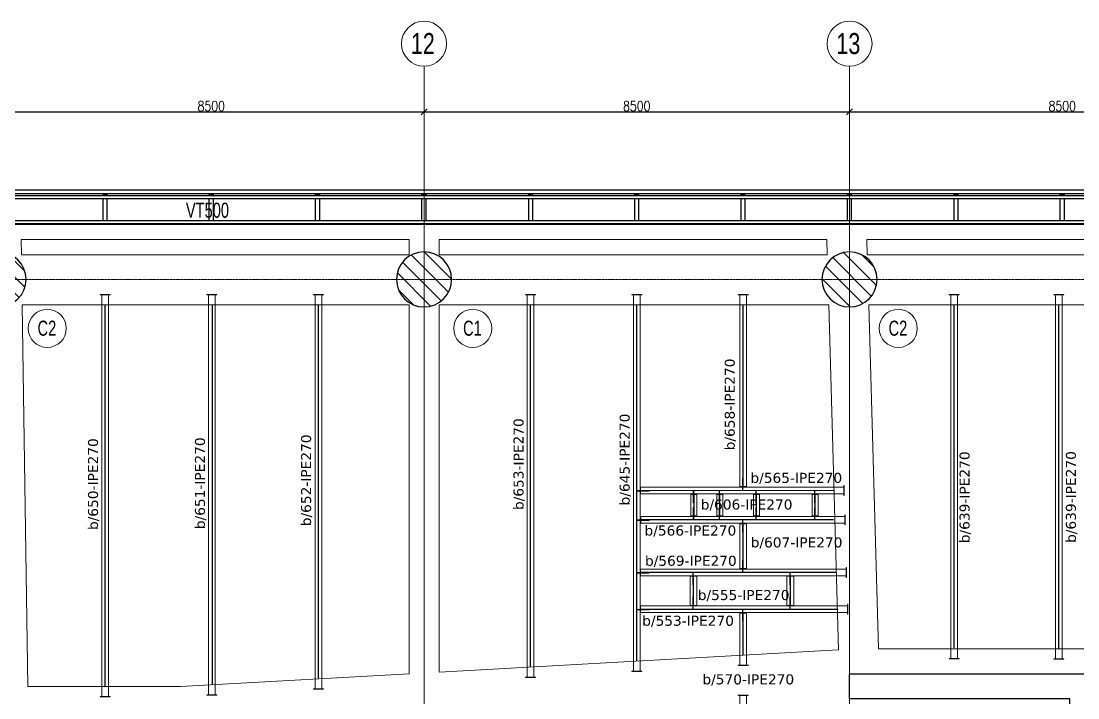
# Model space of a CAD drawing. Header units: millimetres. Extents: x -900 to 75397, y -21218 to 30654.
# Drawn here: x 37909 to 59019, y 17150 to 30654 of the extents above; entities that cross this region are included whole.
import ezdxf

# ---------------------------------------------------------------- set-up
doc = ezdxf.new("R2010")
doc.units = ezdxf.units.MM
doc.header["$LTSCALE"] = 0.9
doc.linetypes.add('Grid Line', pattern=[3.33375, 1.905, -0.47625, 0.47625, -0.47625])
for name, color, linetype, lineweight in [('0-3', 250, 'Continuous', 5), ('A_ALMA', 255, 'Continuous', 5), ('E_COLUMNAS', 1, 'Continuous', 18), ('E_COLUMNAS-3', 1, 'Continuous', 35), ('E_COLUMNAS-4', 1, 'Continuous', 25), ('E_EJES', 8, 'Continuous', 9), ('E_EJES-1', 8, 'Grid Line', 9), ('E_MUROS-1', 2, 'Continuous', 25), ('E_TEXTO', 3, 'Continuous', 9), ('E_VIGAS', 5, 'Continuous', 9), ('E_VIGAS-1', 5, 'Continuous', 25), ('E_VIGAS-2', 1, 'Continuous', 25), ('P-PLATINA', 6, 'Continuous', 15), ('VIGAS_HCB', 253, 'Continuous', 15)]:
    doc.layers.add(name, color=color, linetype=linetype, lineweight=lineweight)
doc.layers.add('COTAS', color=8, linetype='Continuous')
doc.styles.add('Arial Narrow', font='', dxfattribs={"width": 0.85, "height": 0.3})
doc.styles.add('CNI_COTAS', font='romans.shx', dxfattribs={"width": 0.8})
doc.styles.add('Swis721 LtCn BT', font='swisscl.ttf', dxfattribs={"height": 0.42})
doc.styles.add('VERDANA', font='verdana.ttf')
doc.styles.get('Arial Narrow').set_extended_font_data('Arial Narrow')
doc.dimstyles.new('1.5', dxfattribs={"dimscale": 0, "dimtxt": 200, "dimasz": 120, "dimexe": 4, "dimexo": 4, "dimgap": 15, "dimtad": 1, "dimdec": 0, "dimzin": 4, "dimdsep": 46, "dimtxsty": 'CNI_COTAS', "dimblk": 'OBLIQUE', "dimcen": -0.09, "dimclrd": 256, "dimclrt": 3, "dimadec": 0, "dimazin": 0, "dimtfac": 1, "dimtdec": 0, "dimtmove": 2, "dimatfit": 0, "dimldrblk": 'OBLIQUE', "dimfxl": 0.05, "dimtolj": 1, "dimtzin": 0, "dimarcsym": 0})

# ---------------------------------------------------------------- blocks, each defined once
blk = doc.blocks.new('EST_SFM_VIGA-METALICA-SECCION-C - EST_SFM_VIGA-METALICA-UPN160-1604346-PLANTA DE PISO 14 N_E_ _56_55m')
at = {"layer": 'E_VIGAS-1'}
for p, q in [((30.11, 0.018), (-30.277, 0.018)), ((-30.272, -0.047), (30.104, -0.047))]:
    blk.add_line(p, q, dxfattribs=at)
blk = doc.blocks.new('EST_SFM_VIGA-METALICA-SECCION-C - EST_SFM_VIGA-METALICA-UPN100-1526554-PLANTA DE PISO 14 N_E_ _56_55m')
at = {"layer": 'E_VIGAS-2'}
for p, q in [((34.942, 0.018), (-34.929, 0.018)), ((-34.929, -0.032), (34.942, -0.032))]:
    blk.add_line(p, q, dxfattribs=at)
blk = doc.blocks.new('EST_SFM_VIGA-METALICA-SECCION-C - EST_SFM_VIGA-METALICA-UPN100-1526616-PLANTA DE PISO 14 N_E_ _56_55m')
at = {"layer": 'E_VIGAS-2'}
for p, q in [((34.044, 0.032), (-34.827, 0.032)), ((-34.827, -0.018), (34.044, -0.018))]:
    blk.add_line(p, q, dxfattribs=at)
blk = doc.blocks.new('DCTIB_CNI_EST_MOD-1A-FAC_0001_rvt-2-PLANTA DE PISO 14 N_E_ _56_55m')
at = {"layer": 'E_VIGAS-1'}
for p, q in [((-38.078, 167.858), (-38.078, 167.859)), ((-38.078, 167.859), (-38.05, 167.859)), ((-37.996, 167.858), (-38.078, 167.858)), ((-38.078, 167.858), (-38.078, 167.83)), ((-38.04, 167.864), (-38.04, 167.878)), ((-38.04, 167.859), (-38.04, 167.864)), ((-38.035, 167.878), (-38.035, 167.864)), ((-38.035, 167.864), (-38.035, 167.859)), ((-38.024, 167.859), (-37.996, 167.859)), ((-37.996, 167.859), (-37.996, 167.858)), ((-37.996, 167.858), (-37.996, 167.83)), ((-35.953, 167.859), (-35.925, 167.859)), ((-35.953, 167.858), (-35.953, 167.859)), ((-35.871, 167.858), (-35.953, 167.858)), ((-35.953, 167.83), (-35.953, 167.858)), ((-35.915, 167.864), (-35.915, 167.878)), ((-35.915, 167.859), (-35.915, 167.864)), ((-35.91, 167.878), (-35.91, 167.864)), ((-35.91, 167.864), (-35.91, 167.859)), ((-35.899, 167.859), (-35.871, 167.859)), ((-35.871, 167.859), (-35.871, 167.858)), ((-35.871, 167.83), (-35.871, 167.858)), ((-33.828, 167.859), (-33.8, 167.859)), ((-33.828, 167.858), (-33.828, 167.859)), ((-33.746, 167.858), (-33.828, 167.858)), ((-33.828, 167.83), (-33.828, 167.858)), ((-33.79, 167.864), (-33.79, 167.878)), ((-33.79, 167.859), (-33.79, 167.864)), ((-33.785, 167.878), (-33.785, 167.864)), ((-33.785, 167.864), (-33.785, 167.859)), ((-33.774, 167.859), (-33.746, 167.859)), ((-33.746, 167.859), (-33.746, 167.858)), ((-33.746, 167.83), (-33.746, 167.858)), ((-31.703, 167.859), (-31.675, 167.859)), ((-31.703, 167.858), (-31.703, 167.859)), ((-31.621, 167.858), (-31.703, 167.858)), ((-31.703, 167.83), (-31.703, 167.858)), ((-31.664, 167.864), (-31.664, 167.878)), ((-31.664, 167.859), (-31.664, 167.864)), ((-31.659, 167.878), (-31.659, 167.864)), ((-31.659, 167.864), (-31.659, 167.859)), ((-31.649, 167.859), (-31.621, 167.859)), ((-31.621, 167.859), (-31.621, 167.858)), ((-31.621, 167.83), (-31.621, 167.858)), ((-29.578, 167.858), (-29.578, 167.859)), ((-29.578, 167.859), (-29.55, 167.859)), ((-29.496, 167.858), (-29.578, 167.858)), ((-29.578, 167.858), (-29.578, 167.83)), ((-29.54, 167.864), (-29.54, 167.878)), ((-29.54, 167.859), (-29.54, 167.864)), ((-29.535, 167.878), (-29.535, 167.864)), ((-29.535, 167.864), (-29.535, 167.859)), ((-29.524, 167.859), (-29.496, 167.859)), ((-29.496, 167.859), (-29.496, 167.858)), ((-29.496, 167.858), (-29.496, 167.83)), ((-27.454, 167.859), (-27.426, 167.859)), ((-27.454, 167.858), (-27.454, 167.859)), ((-27.372, 167.858), (-27.454, 167.858)), ((-27.454, 167.83), (-27.454, 167.858)), ((-27.415, 167.864), (-27.415, 167.878)), ((-27.415, 167.859), (-27.415, 167.864)), ((-27.41, 167.878), (-27.41, 167.864)), ((-27.41, 167.864), (-27.41, 167.859)), ((-27.399, 167.859), (-27.372, 167.859)), ((-27.372, 167.859), (-27.372, 167.858)), ((-27.372, 167.83), (-27.372, 167.858)), ((-25.328, 167.859), (-25.3, 167.859)), ((-25.328, 167.858), (-25.328, 167.859)), ((-25.246, 167.858), (-25.328, 167.858)), ((-25.328, 167.83), (-25.328, 167.858)), ((-25.29, 167.864), (-25.29, 167.878)), ((-25.29, 167.859), (-25.29, 167.864)), ((-25.285, 167.878), (-25.285, 167.864)), ((-25.285, 167.864), (-25.285, 167.859)), ((-25.274, 167.859), (-25.246, 167.859)), ((-25.246, 167.859), (-25.246, 167.858)), ((-25.246, 167.83), (-25.246, 167.858)), ((-23.203, 167.859), (-23.175, 167.859)), ((-23.203, 167.858), (-23.203, 167.859)), ((-23.121, 167.858), (-23.203, 167.858)), ((-23.203, 167.83), (-23.203, 167.858)), ((-23.164, 167.864), (-23.164, 167.878)), ((-23.164, 167.859), (-23.164, 167.864)), ((-23.159, 167.878), (-23.159, 167.864)), ((-23.159, 167.864), (-23.159, 167.859)), ((-23.149, 167.859), (-23.121, 167.859)), ((-23.121, 167.859), (-23.121, 167.858)), ((-23.121, 167.83), (-23.121, 167.858)), ((-21.078, 167.858), (-21.078, 167.859)), ((-21.078, 167.859), (-21.05, 167.859)), ((-20.996, 167.858), (-21.078, 167.858)), ((-21.078, 167.858), (-21.078, 167.83)), ((-21.04, 167.864), (-21.04, 167.878)), ((-21.04, 167.859), (-21.04, 167.864)), ((-21.035, 167.878), (-21.035, 167.864)), ((-21.035, 167.864), (-21.035, 167.859)), ((-21.024, 167.859), (-20.996, 167.859)), ((-20.996, 167.859), (-20.996, 167.858)), ((-20.996, 167.858), (-20.996, 167.83)), ((-18.953, 167.859), (-18.925, 167.859)), ((-18.953, 167.858), (-18.953, 167.859)), ((-18.871, 167.858), (-18.953, 167.858)), ((-18.953, 167.83), (-18.953, 167.858)), ((-18.915, 167.864), (-18.915, 167.878)), ((-18.915, 167.859), (-18.915, 167.864)), ((-18.91, 167.878), (-18.91, 167.864)), ((-18.91, 167.864), (-18.91, 167.859)), ((-18.899, 167.859), (-18.871, 167.859)), ((-18.871, 167.859), (-18.871, 167.858)), ((-18.871, 167.83), (-18.871, 167.858)), ((-38.078, 167.78), (-38.078, 167.33)), ((-37.996, 167.78), (-37.996, 167.33)), ((-35.953, 167.33), (-35.953, 167.78)), ((-35.871, 167.33), (-35.871, 167.78)), ((-33.828, 167.33), (-33.828, 167.78)), ((-33.746, 167.33), (-33.746, 167.78)), ((-31.703, 167.33), (-31.703, 167.78)), ((-31.621, 167.33), (-31.621, 167.78)), ((-29.578, 167.78), (-29.578, 167.33)), ((-29.496, 167.78), (-29.496, 167.33)), ((-27.454, 167.33), (-27.454, 167.78)), ((-27.372, 167.33), (-27.372, 167.78)), ((-25.328, 167.33), (-25.328, 167.78)), ((-25.246, 167.33), (-25.246, 167.78)), ((-23.203, 167.33), (-23.203, 167.78)), ((-23.121, 167.33), (-23.121, 167.78)), ((-21.078, 167.78), (-21.078, 167.33)), ((-20.996, 167.78), (-20.996, 167.33)), ((-18.953, 167.33), (-18.953, 167.78)), ((-18.871, 167.33), (-18.871, 167.78)), ((-38.078, 167.28), (-38.078, 167.262)), ((-37.996, 167.262), (-38.078, 167.262)), ((-37.996, 167.28), (-37.996, 167.262)), ((-35.953, 167.263), (-35.953, 167.28)), ((-35.871, 167.263), (-35.953, 167.263)), ((-35.871, 167.263), (-35.871, 167.28)), ((-33.828, 167.263), (-33.828, 167.28)), ((-33.746, 167.263), (-33.828, 167.263)), ((-33.746, 167.263), (-33.746, 167.28)), ((-31.703, 167.263), (-31.703, 167.28)), ((-31.621, 167.263), (-31.703, 167.263)), ((-31.621, 167.263), (-31.621, 167.28)), ((-29.578, 167.28), (-29.578, 167.263)), ((-29.496, 167.263), (-29.578, 167.263)), ((-29.496, 167.28), (-29.496, 167.263)), ((-27.454, 167.26), (-27.454, 167.28)), ((-27.372, 167.26), (-27.454, 167.26)), ((-27.372, 167.26), (-27.372, 167.28)), ((-25.328, 167.263), (-25.328, 167.28)), ((-25.246, 167.263), (-25.328, 167.263)), ((-25.246, 167.263), (-25.246, 167.28)), ((-23.203, 167.263), (-23.203, 167.28)), ((-23.121, 167.263), (-23.203, 167.263)), ((-23.121, 167.263), (-23.121, 167.28)), ((-21.078, 167.28), (-21.078, 167.263)), ((-20.996, 167.263), (-21.078, 167.263)), ((-20.996, 167.28), (-20.996, 167.263)), ((-18.953, 167.263), (-18.953, 167.28)), ((-18.871, 167.263), (-18.953, 167.263)), ((-18.871, 167.263), (-18.871, 167.28))]:
    blk.add_line(p, q, dxfattribs=at)
for points, knots in [([(-38.05, 167.859), (-38.049, 167.859), (-38.048, 167.859), (-38.045, 167.859), (-38.043, 167.86), (-38.041, 167.86), (-38.04, 167.862), (-38.04, 167.863), (-38.04, 167.864)], [0, 0, 0, 0, 0.142857, 0.285714, 0.428571, 0.571429, 0.785714, 1, 1, 1, 1]), ([(-38.04, 167.864), (-38.04, 167.863), (-38.04, 167.862), (-38.042, 167.86), (-38.043, 167.86), (-38.045, 167.859), (-38.046, 167.859), (-38.047, 167.859), (-38.049, 167.859), (-38.05, 167.859)], [0, 0, 0, 0, 0.285714, 0.428571, 0.571429, 0.678571, 0.732143, 0.785714, 1, 1, 1, 1]), ([(-38.024, 167.859), (-38.025, 167.859), (-38.026, 167.859), (-38.029, 167.859), (-38.031, 167.86), (-38.033, 167.86), (-38.034, 167.862), (-38.035, 167.863), (-38.035, 167.864)], [0, 0, 0, 0, 0.142857, 0.285714, 0.428571, 0.571429, 0.785714, 1, 1, 1, 1]), ([(-38.035, 167.864), (-38.035, 167.863), (-38.034, 167.862), (-38.033, 167.86), (-38.031, 167.86), (-38.03, 167.859), (-38.029, 167.859), (-38.027, 167.859), (-38.025, 167.859), (-38.024, 167.859)], [0, 0, 0, 0, 0.285714, 0.428571, 0.571429, 0.678571, 0.732143, 0.785714, 1, 1, 1, 1]), ([(-35.915, 167.864), (-35.915, 167.863), (-35.915, 167.862), (-35.917, 167.86), (-35.918, 167.86), (-35.92, 167.859), (-35.921, 167.859), (-35.922, 167.859), (-35.924, 167.859), (-35.925, 167.859)], [0, 0, 0, 0, 0.285714, 0.428571, 0.571429, 0.678571, 0.732143, 0.785714, 1, 1, 1, 1]), ([(-35.925, 167.859), (-35.924, 167.859), (-35.923, 167.859), (-35.92, 167.859), (-35.918, 167.86), (-35.916, 167.86), (-35.915, 167.862), (-35.915, 167.863), (-35.915, 167.864)], [0, 0, 0, 0, 0.142857, 0.285714, 0.428571, 0.571429, 0.785714, 1, 1, 1, 1]), ([(-35.91, 167.864), (-35.91, 167.863), (-35.909, 167.862), (-35.908, 167.86), (-35.906, 167.86), (-35.905, 167.859), (-35.904, 167.859), (-35.902, 167.859), (-35.9, 167.859), (-35.899, 167.859)], [0, 0, 0, 0, 0.285714, 0.428571, 0.571429, 0.678571, 0.732143, 0.785714, 1, 1, 1, 1]), ([(-35.899, 167.859), (-35.9, 167.859), (-35.901, 167.859), (-35.904, 167.859), (-35.906, 167.86), (-35.908, 167.86), (-35.909, 167.862), (-35.91, 167.863), (-35.91, 167.864)], [0, 0, 0, 0, 0.142857, 0.285714, 0.428571, 0.571429, 0.785714, 1, 1, 1, 1]), ([(-33.79, 167.864), (-33.79, 167.863), (-33.79, 167.862), (-33.792, 167.86), (-33.793, 167.86), (-33.795, 167.859), (-33.796, 167.859), (-33.797, 167.859), (-33.799, 167.859), (-33.8, 167.859)], [0, 0, 0, 0, 0.285714, 0.428571, 0.571429, 0.678571, 0.732143, 0.785714, 1, 1, 1, 1]), ([(-33.8, 167.859), (-33.799, 167.859), (-33.798, 167.859), (-33.795, 167.859), (-33.793, 167.86), (-33.791, 167.86), (-33.79, 167.862), (-33.79, 167.863), (-33.79, 167.864)], [0, 0, 0, 0, 0.142857, 0.285714, 0.428571, 0.571429, 0.785714, 1, 1, 1, 1]), ([(-33.785, 167.864), (-33.785, 167.863), (-33.784, 167.862), (-33.783, 167.86), (-33.781, 167.86), (-33.78, 167.859), (-33.779, 167.859), (-33.777, 167.859), (-33.775, 167.859), (-33.774, 167.859)], [0, 0, 0, 0, 0.285714, 0.428571, 0.571429, 0.678571, 0.732143, 0.785714, 1, 1, 1, 1]), ([(-33.774, 167.859), (-33.775, 167.859), (-33.776, 167.859), (-33.779, 167.859), (-33.781, 167.86), (-33.783, 167.86), (-33.784, 167.862), (-33.785, 167.863), (-33.785, 167.864)], [0, 0, 0, 0, 0.142857, 0.285714, 0.428571, 0.571429, 0.785714, 1, 1, 1, 1]), ([(-31.664, 167.864), (-31.664, 167.863), (-31.665, 167.862), (-31.666, 167.86), (-31.668, 167.86), (-31.669, 167.859), (-31.67, 167.859), (-31.672, 167.859), (-31.674, 167.859), (-31.675, 167.859)], [0, 0, 0, 0, 0.285714, 0.428571, 0.571429, 0.678571, 0.732143, 0.785714, 1, 1, 1, 1]), ([(-31.675, 167.859), (-31.674, 167.859), (-31.673, 167.859), (-31.67, 167.859), (-31.668, 167.86), (-31.666, 167.86), (-31.665, 167.862), (-31.664, 167.863), (-31.664, 167.864)], [0, 0, 0, 0, 0.142857, 0.285714, 0.428571, 0.571429, 0.785714, 1, 1, 1, 1]), ([(-31.659, 167.864), (-31.659, 167.863), (-31.659, 167.862), (-31.657, 167.86), (-31.656, 167.86), (-31.654, 167.859), (-31.653, 167.859), (-31.652, 167.859), (-31.65, 167.859), (-31.649, 167.859)], [0, 0, 0, 0, 0.285714, 0.428571, 0.571429, 0.678571, 0.732143, 0.785714, 1, 1, 1, 1]), ([(-31.649, 167.859), (-31.65, 167.859), (-31.651, 167.859), (-31.654, 167.859), (-31.656, 167.86), (-31.658, 167.86), (-31.659, 167.862), (-31.659, 167.863), (-31.659, 167.864)], [0, 0, 0, 0, 0.142857, 0.285714, 0.428571, 0.571429, 0.785714, 1, 1, 1, 1]), ([(-29.55, 167.859), (-29.549, 167.859), (-29.548, 167.859), (-29.545, 167.859), (-29.543, 167.86), (-29.541, 167.86), (-29.54, 167.862), (-29.54, 167.863), (-29.54, 167.864)], [0, 0, 0, 0, 0.142857, 0.285714, 0.428571, 0.571429, 0.785714, 1, 1, 1, 1]), ([(-29.54, 167.864), (-29.54, 167.863), (-29.54, 167.862), (-29.542, 167.86), (-29.543, 167.86), (-29.545, 167.859), (-29.546, 167.859), (-29.547, 167.859), (-29.549, 167.859), (-29.55, 167.859)], [0, 0, 0, 0, 0.285714, 0.428571, 0.571429, 0.678571, 0.732143, 0.785714, 1, 1, 1, 1]), ([(-29.524, 167.859), (-29.525, 167.859), (-29.526, 167.859), (-29.529, 167.859), (-29.531, 167.86), (-29.533, 167.86), (-29.534, 167.862), (-29.535, 167.863), (-29.535, 167.864)], [0, 0, 0, 0, 0.142857, 0.285714, 0.428571, 0.571429, 0.785714, 1, 1, 1, 1]), ([(-29.535, 167.864), (-29.535, 167.863), (-29.534, 167.862), (-29.533, 167.86), (-29.531, 167.86), (-29.53, 167.859), (-29.529, 167.859), (-29.527, 167.859), (-29.525, 167.859), (-29.524, 167.859)], [0, 0, 0, 0, 0.285714, 0.428571, 0.571429, 0.678571, 0.732143, 0.785714, 1, 1, 1, 1]), ([(-27.415, 167.864), (-27.415, 167.863), (-27.415, 167.862), (-27.417, 167.86), (-27.419, 167.86), (-27.42, 167.859), (-27.421, 167.859), (-27.423, 167.859), (-27.424, 167.859), (-27.426, 167.859)], [0, 0, 0, 0, 0.285714, 0.428571, 0.571429, 0.678571, 0.732143, 0.785714, 1, 1, 1, 1]), ([(-27.426, 167.859), (-27.425, 167.859), (-27.423, 167.859), (-27.421, 167.859), (-27.419, 167.86), (-27.417, 167.86), (-27.415, 167.862), (-27.415, 167.863), (-27.415, 167.864)], [0, 0, 0, 0, 0.142857, 0.285714, 0.428571, 0.571429, 0.785714, 1, 1, 1, 1]), ([(-27.41, 167.864), (-27.41, 167.863), (-27.41, 167.862), (-27.408, 167.86), (-27.407, 167.86), (-27.405, 167.859), (-27.404, 167.859), (-27.402, 167.859), (-27.401, 167.859), (-27.399, 167.859)], [0, 0, 0, 0, 0.285714, 0.428571, 0.571429, 0.678571, 0.732143, 0.785714, 1, 1, 1, 1]), ([(-27.399, 167.859), (-27.4, 167.859), (-27.402, 167.859), (-27.404, 167.859), (-27.406, 167.86), (-27.408, 167.86), (-27.41, 167.862), (-27.41, 167.863), (-27.41, 167.864)], [0, 0, 0, 0, 0.142857, 0.285714, 0.428571, 0.571429, 0.785714, 1, 1, 1, 1]), ([(-25.29, 167.864), (-25.29, 167.863), (-25.29, 167.862), (-25.292, 167.86), (-25.293, 167.86), (-25.295, 167.859), (-25.296, 167.859), (-25.297, 167.859), (-25.299, 167.859), (-25.3, 167.859)], [0, 0, 0, 0, 0.285714, 0.428571, 0.571429, 0.678571, 0.732143, 0.785714, 1, 1, 1, 1]), ([(-25.3, 167.859), (-25.299, 167.859), (-25.298, 167.859), (-25.295, 167.859), (-25.293, 167.86), (-25.291, 167.86), (-25.29, 167.862), (-25.29, 167.863), (-25.29, 167.864)], [0, 0, 0, 0, 0.142857, 0.285714, 0.428571, 0.571429, 0.785714, 1, 1, 1, 1]), ([(-25.285, 167.864), (-25.285, 167.863), (-25.284, 167.862), (-25.283, 167.86), (-25.281, 167.86), (-25.28, 167.859), (-25.279, 167.859), (-25.277, 167.859), (-25.275, 167.859), (-25.274, 167.859)], [0, 0, 0, 0, 0.285714, 0.428571, 0.571429, 0.678571, 0.732143, 0.785714, 1, 1, 1, 1]), ([(-25.274, 167.859), (-25.275, 167.859), (-25.276, 167.859), (-25.279, 167.859), (-25.281, 167.86), (-25.283, 167.86), (-25.284, 167.862), (-25.285, 167.863), (-25.285, 167.864)], [0, 0, 0, 0, 0.142857, 0.285714, 0.428571, 0.571429, 0.785714, 1, 1, 1, 1]), ([(-23.164, 167.864), (-23.164, 167.863), (-23.165, 167.862), (-23.166, 167.86), (-23.168, 167.86), (-23.169, 167.859), (-23.17, 167.859), (-23.172, 167.859), (-23.174, 167.859), (-23.175, 167.859)], [0, 0, 0, 0, 0.285714, 0.428571, 0.571429, 0.678571, 0.732143, 0.785714, 1, 1, 1, 1]), ([(-23.175, 167.859), (-23.174, 167.859), (-23.173, 167.859), (-23.17, 167.859), (-23.168, 167.86), (-23.166, 167.86), (-23.165, 167.862), (-23.164, 167.863), (-23.164, 167.864)], [0, 0, 0, 0, 0.142857, 0.285714, 0.428571, 0.571429, 0.785714, 1, 1, 1, 1]), ([(-23.159, 167.864), (-23.159, 167.863), (-23.159, 167.862), (-23.157, 167.86), (-23.156, 167.86), (-23.154, 167.859), (-23.153, 167.859), (-23.152, 167.859), (-23.15, 167.859), (-23.149, 167.859)], [0, 0, 0, 0, 0.285714, 0.428571, 0.571429, 0.678571, 0.732143, 0.785714, 1, 1, 1, 1]), ([(-23.149, 167.859), (-23.15, 167.859), (-23.151, 167.859), (-23.154, 167.859), (-23.156, 167.86), (-23.158, 167.86), (-23.159, 167.862), (-23.159, 167.863), (-23.159, 167.864)], [0, 0, 0, 0, 0.142857, 0.285714, 0.428571, 0.571429, 0.785714, 1, 1, 1, 1]), ([(-21.05, 167.859), (-21.049, 167.859), (-21.048, 167.859), (-21.045, 167.859), (-21.043, 167.86), (-21.041, 167.86), (-21.04, 167.862), (-21.04, 167.863), (-21.04, 167.864)], [0, 0, 0, 0, 0.142857, 0.285714, 0.428571, 0.571429, 0.785714, 1, 1, 1, 1]), ([(-21.04, 167.864), (-21.04, 167.863), (-21.04, 167.862), (-21.042, 167.86), (-21.043, 167.86), (-21.045, 167.859), (-21.046, 167.859), (-21.047, 167.859), (-21.049, 167.859), (-21.05, 167.859)], [0, 0, 0, 0, 0.285714, 0.428571, 0.571429, 0.678571, 0.732143, 0.785714, 1, 1, 1, 1]), ([(-21.024, 167.859), (-21.025, 167.859), (-21.026, 167.859), (-21.029, 167.859), (-21.031, 167.86), (-21.033, 167.86), (-21.034, 167.862), (-21.035, 167.863), (-21.035, 167.864)], [0, 0, 0, 0, 0.142857, 0.285714, 0.428571, 0.571429, 0.785714, 1, 1, 1, 1]), ([(-21.035, 167.864), (-21.035, 167.863), (-21.034, 167.862), (-21.033, 167.86), (-21.031, 167.86), (-21.03, 167.859), (-21.029, 167.859), (-21.027, 167.859), (-21.025, 167.859), (-21.024, 167.859)], [0, 0, 0, 0, 0.285714, 0.428571, 0.571429, 0.678571, 0.732143, 0.785714, 1, 1, 1, 1]), ([(-18.915, 167.864), (-18.915, 167.863), (-18.915, 167.862), (-18.917, 167.86), (-18.918, 167.86), (-18.92, 167.859), (-18.921, 167.859), (-18.922, 167.859), (-18.924, 167.859), (-18.925, 167.859)], [0, 0, 0, 0, 0.285714, 0.428571, 0.571429, 0.678571, 0.732143, 0.785714, 1, 1, 1, 1]), ([(-18.925, 167.859), (-18.924, 167.859), (-18.923, 167.859), (-18.92, 167.859), (-18.918, 167.86), (-18.916, 167.86), (-18.915, 167.862), (-18.915, 167.863), (-18.915, 167.864)], [0, 0, 0, 0, 0.142857, 0.285714, 0.428571, 0.571429, 0.785714, 1, 1, 1, 1]), ([(-18.91, 167.864), (-18.91, 167.863), (-18.909, 167.862), (-18.908, 167.86), (-18.906, 167.86), (-18.905, 167.859), (-18.904, 167.859), (-18.902, 167.859), (-18.9, 167.859), (-18.899, 167.859)], [0, 0, 0, 0, 0.285714, 0.428571, 0.571429, 0.678571, 0.732143, 0.785714, 1, 1, 1, 1]), ([(-18.899, 167.859), (-18.9, 167.859), (-18.901, 167.859), (-18.904, 167.859), (-18.906, 167.86), (-18.908, 167.86), (-18.909, 167.862), (-18.91, 167.863), (-18.91, 167.864)], [0, 0, 0, 0, 0.142857, 0.285714, 0.428571, 0.571429, 0.785714, 1, 1, 1, 1])]:
    blk.add_open_spline(points, degree=3, knots=knots, dxfattribs=at)
for name, p in [('EST_SFM_VIGA-METALICA-SECCION-C - EST_SFM_VIGA-METALICA-UPN160-1604346-PLANTA DE PISO 14 N_E_ _56_55m', (-40.081, 167.925)), ('EST_SFM_VIGA-METALICA-SECCION-C - EST_SFM_VIGA-METALICA-UPN100-1526554-PLANTA DE PISO 14 N_E_ _56_55m', (-40.169, 167.812)), ('EST_SFM_VIGA-METALICA-SECCION-C - EST_SFM_VIGA-METALICA-UPN100-1526616-PLANTA DE PISO 14 N_E_ _56_55m', (-39.77, 167.298))]:
    blk.add_blockref(name, p, dxfattribs=at)
blk = doc.blocks.new('EST_SCM_COLUMNA-SECCION-CIRCULAR - EST_SCM_COLUMNA-CONCRETO-CIRCULAR_Ø_110cm-V47-PLANTA DE PISO 14 N_E_ _56_55m')
at = {"layer": 'E_COLUMNAS'}
h = blk.add_hatch(dxfattribs=at)
h.set_pattern_fill('FP_19', color=256, style=0, pattern_type=2)
h.set_pattern_definition([(135, (40.162, -166.162), (-0.15909903, -0.15909903), [])])
h.paths.add_polyline_path([(0.021, -0.548), (0.041, -0.548), (0.122, -0.536), (0.201, -0.512), (0.275, -0.476), (0.343, -0.43), (0.403, -0.374), (0.454, -0.31), (0.496, -0.239), (0.526, -0.162), (0.544, -0.082), (0.55, 0), (0.544, 0.082), (0.526, 0.162), (0.496, 0.239), (0.454, 0.31), (0.403, 0.374), (0.343, 0.43), (0.275, 0.476), (0.201, 0.512), (0.122, 0.536), (0.041, 0.548), (-0.041, 0.548), (-0.122, 0.536), (-0.201, 0.512), (-0.275, 0.476), (-0.343, 0.43), (-0.403, 0.374), (-0.454, 0.31), (-0.496, 0.239), (-0.526, 0.162), (-0.544, 0.082), (-0.55, 0), (-0.544, -0.082), (-0.526, -0.162), (-0.496, -0.239), (-0.454, -0.31), (-0.403, -0.374), (-0.343, -0.43), (-0.275, -0.476), (-0.201, -0.512), (-0.122, -0.536), (-0.041, -0.548)])
at = {"layer": 'E_COLUMNAS-4'}
for start, end in [(0, 180), (180, 0)]:
    blk.add_arc((0, 0), 0.55, start, end, dxfattribs=at)
blk = doc.blocks.new('EST_SCM_COLUMNA-SECCION-CIRCULAR - EST_SCM_COLUMNA-CONCRETO-CIRCULAR_Ø_110cm-V48-PLANTA DE PISO 14 N_E_ _56_55m')
at = {"layer": 'E_COLUMNAS'}
h = blk.add_hatch(dxfattribs=at)
h.set_pattern_fill('FP_20', color=256, style=0, pattern_type=2)
h.set_pattern_definition([(135, (31.662, -166.162), (-0.15909903, -0.15909903), [])])
h.paths.add_polyline_path([(-0.041, -0.548), (0.041, -0.548), (0.122, -0.536), (0.201, -0.512), (0.275, -0.476), (0.343, -0.43), (0.403, -0.374), (0.454, -0.31), (0.496, -0.239), (0.526, -0.162), (0.544, -0.082), (0.55, 0), (0.544, 0.082), (0.526, 0.162), (0.496, 0.239), (0.454, 0.31), (0.403, 0.374), (0.343, 0.43), (0.275, 0.476), (0.201, 0.512), (0.122, 0.536), (0.041, 0.548), (-0.041, 0.548), (-0.122, 0.536), (-0.201, 0.512), (-0.275, 0.476), (-0.343, 0.43), (-0.403, 0.374), (-0.454, 0.31), (-0.496, 0.239), (-0.526, 0.162), (-0.544, 0.082), (-0.55, 0), (-0.544, -0.082), (-0.526, -0.162), (-0.496, -0.239), (-0.454, -0.31), (-0.403, -0.374), (-0.343, -0.43), (-0.275, -0.476), (-0.201, -0.512), (-0.122, -0.536)])
at = {"layer": 'E_COLUMNAS-4'}
for start, end in [(0, 180), (180, 0)]:
    blk.add_arc((0, 0), 0.55, start, end, dxfattribs=at)
blk = doc.blocks.new('EST_SCM_COLUMNA-SECCION-CIRCULAR - EST_SCM_COLUMNA-CONCRETO-CIRCULAR_Ø_110cm-V49-PLANTA DE PISO 14 N_E_ _56_55m')
at = {"layer": 'E_COLUMNAS'}
h = blk.add_hatch(dxfattribs=at)
h.set_pattern_fill('FP_21', color=256, style=0, pattern_type=2)
h.set_pattern_definition([(135, (23.162, -166.162), (-0.15909903, -0.15909903), [])])
h.paths.add_polyline_path([(-0.041, -0.548), (0.041, -0.548), (0.122, -0.536), (0.201, -0.512), (0.275, -0.476), (0.343, -0.43), (0.403, -0.374), (0.454, -0.31), (0.496, -0.239), (0.526, -0.162), (0.544, -0.082), (0.55, 0), (0.544, 0.082), (0.526, 0.162), (0.496, 0.239), (0.454, 0.31), (0.403, 0.374), (0.343, 0.43), (0.275, 0.476), (0.201, 0.512), (0.122, 0.536), (0.041, 0.548), (-0.041, 0.548), (-0.122, 0.536), (-0.201, 0.512), (-0.275, 0.476), (-0.343, 0.43), (-0.403, 0.374), (-0.454, 0.31), (-0.496, 0.239), (-0.526, 0.162), (-0.544, 0.082), (-0.55, 0), (-0.544, -0.082), (-0.526, -0.162), (-0.496, -0.239), (-0.454, -0.31), (-0.403, -0.374), (-0.343, -0.43), (-0.275, -0.476), (-0.201, -0.512), (-0.122, -0.536)])
at = {"layer": 'E_COLUMNAS-4'}
for start, end in [(0, 180), (180, 0)]:
    blk.add_arc((0, 0), 0.55, start, end, dxfattribs=at)
blk = doc.blocks.new('Grid - CNI_NOMBRE EJES-372759-PLANTA DE PISO 14 N_E_ _56_55m')
at = {"layer": 'E_EJES'}
blk.add_circle((0, 0), 0.003, dxfattribs=at)
blk = doc.blocks.new('CNI_TAG COLUMNAS CONCRETO MARCA - CNI_COLUMNA CONCRETO-582370-PLANTA DE PISO 14 N_E_ _56_55m')
at = {"layer": 'E_TEXTO'}
for start, end in [(360, 180), (180, 360)]:
    blk.add_arc((0.00026, -0.00015), 0.00254, start, end, dxfattribs=at)
blk = doc.blocks.new('_Oblique')
at = {"color": 0, "linetype": 'ByBlock', "lineweight": -2}
blk.add_line((-0.5, -0.5), (0.5, 0.5), dxfattribs=at)
blk = doc.blocks.new('*D435')
at = {"layer": 'COTAS', "lineweight": -2, "transparency": 16777216}
blk.add_line((37457, 28844), (45957, 28844), dxfattribs=at)
at = {"layer": 'Defpoints', "color": 0, "transparency": 16777216}
for p in [(37457, 28844), (45957, 28844), (45957, 28844)]:
    blk.add_point(p, dxfattribs=at)
at = {"layer": 'COTAS', "lineweight": -2, "transparency": 16777216, "xscale": 120, "yscale": 120, "zscale": 120, "rotation": 180}
blk.add_blockref('_Oblique', (37457, 28844), dxfattribs=at)
at = {"layer": 'COTAS', "lineweight": -2, "transparency": 16777216, "xscale": 120, "yscale": 120, "zscale": 120}
blk.add_blockref('_Oblique', (45957, 28844), dxfattribs=at)
at = {"layer": 'COTAS', "color": 3, "transparency": 16777216, "insert": (41707, 28959), "char_height": 200, "attachment_point": 5, "style": 'CNI_COTAS'}
blk.add_mtext('\\A1;8500', dxfattribs=at)
blk = doc.blocks.new('*D436')
at = {"layer": 'COTAS', "lineweight": -2, "transparency": 16777216}
blk.add_line((45957, 28844), (54457, 28844), dxfattribs=at)
at = {"layer": 'Defpoints', "color": 0, "transparency": 16777216}
for p in [(45957, 28844), (54457, 28844), (54457, 28844)]:
    blk.add_point(p, dxfattribs=at)
at = {"layer": 'COTAS', "lineweight": -2, "transparency": 16777216, "xscale": 120, "yscale": 120, "zscale": 120, "rotation": 180}
blk.add_blockref('_Oblique', (45957, 28844), dxfattribs=at)
at = {"layer": 'COTAS', "lineweight": -2, "transparency": 16777216, "xscale": 120, "yscale": 120, "zscale": 120}
blk.add_blockref('_Oblique', (54457, 28844), dxfattribs=at)
at = {"layer": 'COTAS', "color": 3, "transparency": 16777216, "insert": (50207, 28959), "char_height": 200, "attachment_point": 5, "style": 'CNI_COTAS'}
blk.add_mtext('\\A1;8500', dxfattribs=at)
blk = doc.blocks.new('*D437')
at = {"layer": 'COTAS', "lineweight": -2, "transparency": 16777216}
blk.add_line((54457, 28844), (62957, 28844), dxfattribs=at)
at = {"layer": 'Defpoints', "color": 0, "transparency": 16777216}
for p in [(54457, 28844), (62957, 28844), (62957, 28844)]:
    blk.add_point(p, dxfattribs=at)
at = {"layer": 'COTAS', "lineweight": -2, "transparency": 16777216, "xscale": 120, "yscale": 120, "zscale": 120, "rotation": 180}
blk.add_blockref('_Oblique', (54457, 28844), dxfattribs=at)
at = {"layer": 'COTAS', "lineweight": -2, "transparency": 16777216, "xscale": 120, "yscale": 120, "zscale": 120}
blk.add_blockref('_Oblique', (62957, 28844), dxfattribs=at)
at = {"layer": 'COTAS', "color": 3, "transparency": 16777216, "insert": (58707, 28959), "char_height": 200, "attachment_point": 5, "style": 'CNI_COTAS'}
blk.add_mtext('\\A1;8500', dxfattribs=at)

msp = doc.modelspace()

# ---------------------------------------------------------------- linework, layer by layer
at = {"layer": 'A_ALMA'}
for p, q in [((39584.1, 17385.2), (39584.1, 24980)), ((39590.7, 17385.2), (39590.7, 24980)), ((41724.1, 17419.9), (41724.1, 24980)), ((41730.7, 17419.9), (41730.7, 24980)), ((43844.1, 17540.4), (43844.1, 24980.1)), ((43850.7, 17540.4), (43850.7, 24980.1)), ((48080.1, 17774.3), (48080.1, 24980)), ((48085.7, 17774.3), (48085.7, 24980)), ((50204.1, 17892.7), (50204.1, 24980)), ((50210.7, 17892.7), (50210.7, 24980)), ((52328, 21365.2), (52328, 24980)), ((52334.6, 21365.2), (52334.6, 24980)), ((56544.1, 18145.1), (56544.1, 24985)), ((56550.7, 18145.1), (56550.7, 24985)), ((58634.1, 18140.2), (58634.1, 24980)), ((58640.7, 18140.2), (58640.7, 24980)), ((50285.9, 21291), (54136.5, 21291)), ((50285.9, 21284.4), (54136.5, 21284.4)), ((51344.4, 20780.2), (51344.4, 21210.2)), ((51350.6, 20780.2), (51350.6, 21210.2)), ((51861.7, 20780.2), (51861.7, 21210.2)), ((51867.9, 20780.2), (51867.9, 21210.2)), ((52593.3, 20780.2), (52593.3, 21210.2)), ((52599.5, 20780.2), (52599.5, 21210.2)), ((53766.8, 20780.2), (53766.8, 21210.2)), ((53773, 20780.2), (53773, 21210.2)), ((50285.9, 20706), (54136.5, 20706)), ((50285.9, 20699.4), (54136.5, 20699.4)), ((52328, 19730.9), (52328, 20625.2)), ((52334.6, 19730.9), (52334.6, 20625.2)), ((50285.9, 19656.7), (54183.2, 19656.7)), ((50285.9, 19650.1), (54183.2, 19650.1)), ((51336.8, 18995.9), (51336.8, 19575.9)), ((51343.4, 18995.9), (51343.4, 19575.9)), ((53271.7, 18995.9), (53271.7, 19575.9)), ((53278.3, 18995.9), (53278.3, 19575.9)), ((50285.9, 18921.7), (54204.2, 18921.7)), ((50285.9, 18915.1), (54204.2, 18915.1)), ((52329.1, 18011), (52329.1, 18840.9)), ((52335.7, 18011), (52335.7, 18840.9))]:
    msp.add_line(p, q, dxfattribs=at)
at = {"layer": 'E_EJES-1'}
for p, q in [((45957.4, -4386.1), (45957.4, 29754.4)), ((45957.4, -4505.6), (45957.4, 29714.8)), ((54457.4, -4386.1), (54457.4, 29754.4)), ((54457.4, -4505.6), (54457.4, 29714.8)), ((0, 25500), (74496.9, 25500))]:
    msp.add_line(p, q, dxfattribs=at)
at = {"layer": 'E_MUROS-1'}
msp.add_lwpolyline([(62957.5, 17630.2), (62957.5, 17130.2), (59257.6, 17130.2), (59257.6, 8370.2), (62957.6, 8370.2), (62957.6, 7870.2), (54457.6, 7870.2), (54457.6, 8370.2), (58857.6, 8370.2), (58857.6, 17130.2), (54457.5, 17130.2), (54457.5, 17630.2)], close=True, dxfattribs=at)
at = {"layer": 'E_VIGAS', "color": 30, "true_color": 0xf26722}
for points in [[(9558.4, 26595.9), (9558.5, -1095.9), (65358.6, -1095.8), (65358.6, 26595.9)], [(37915.4, 25990.1), (37910.7, 26295.9), (45658.4, 26295.9), (45658.4, 25990.1)], [(46258.4, 25990.1), (46258.4, 26295.9), (54003.6, 26295.9), (54012.4, 25990.1)], [(54812.7, 25990.1), (62558.6, 25990.1), (62558.6, 26295.9), (54804, 26295.9)], [(37930.5, 24990.1), (38046.1, 17375.2), (41095.7, 17375.2), (45658.4, 17629.3), (45658.4, 24990.1)], [(46258.4, 24990.1), (46258.4, 17662.7), (54237.3, 18107), (54040.9, 24990.1)]]:
    msp.add_lwpolyline(points, close=True, dxfattribs=at)
msp.add_lwpolyline([(62558.6, 24990.1), (54841.2, 24990.1), (55037, 18130.2), (59658.4, 18130.2), (59658.4, 17632.6)], dxfattribs=at)
at = {"layer": 'P-PLATINA'}
for points in [[(52318, 21535), (52328, 21535), (52328, 21291), (52318, 21291)], [(50211.7, 21284.4), (50211.7, 21274.4), (50455.7, 21274.4), (50455.7, 21284.4)], [(51334.4, 21040.4), (51344.4, 21040.4), (51344.4, 21284.4), (51334.4, 21284.4)], [(51851.7, 21040.4), (51861.7, 21040.4), (51861.7, 21284.4), (51851.7, 21284.4)], [(52583.3, 21040.4), (52593.3, 21040.4), (52593.3, 21284.4), (52583.3, 21284.4)], [(53756.8, 21040.4), (53766.8, 21040.4), (53766.8, 21284.4), (53756.8, 21284.4)], [(51334.4, 20950), (51344.4, 20950), (51344.4, 20706), (51334.4, 20706)], [(51851.7, 20950), (51861.7, 20950), (51861.7, 20706), (51851.7, 20706)], [(52583.3, 20950), (52593.3, 20950), (52593.3, 20706), (52583.3, 20706)], [(53756.8, 20950), (53766.8, 20950), (53766.8, 20706), (53756.8, 20706)], [(50211.7, 20699.4), (50211.7, 20689.4), (50455.7, 20689.4), (50455.7, 20699.4)], [(52318, 20455.4), (52328, 20455.4), (52328, 20699.4), (52318, 20699.4)], [(52318, 19900.7), (52328, 19900.7), (52328, 19656.7), (52318, 19656.7)], [(50211.7, 19650.1), (50211.7, 19640.1), (50455.7, 19640.1), (50455.7, 19650.1)], [(51326.8, 19406.1), (51336.8, 19406.1), (51336.8, 19650.1), (51326.8, 19650.1)], [(53261.7, 19406.1), (53271.7, 19406.1), (53271.7, 19650.1), (53261.7, 19650.1)], [(51326.8, 19165.7), (51336.8, 19165.7), (51336.8, 18921.7), (51326.8, 18921.7)], [(53261.7, 19165.7), (53271.7, 19165.7), (53271.7, 18921.7), (53261.7, 18921.7)], [(50211.7, 18915.1), (50211.7, 18905.1), (50455.7, 18905.1), (50455.7, 18915.1)], [(52319.1, 18915.1), (52329.1, 18915.1), (52329.1, 18671.1), (52319.1, 18671.1)]]:
    msp.add_lwpolyline(points, close=True, dxfattribs=at)
at = {"layer": 'VIGAS_HCB', "color": 8}
for points in [[(39687.4, 25196), (39487.4, 25196), (39487.4, 25190), (39687.4, 25190)], [(41817.4, 25196), (41617.4, 25196), (41617.4, 25190), (41817.4, 25190)], [(43947.4, 25196), (43747.4, 25196), (43747.4, 25190), (43947.4, 25190)], [(48182.4, 25196), (47982.4, 25196), (47982.4, 25190), (48182.4, 25190)], [(50307.4, 25196), (50107.4, 25196), (50107.4, 25190), (50307.4, 25190)], [(52432.4, 25196), (52232.4, 25196), (52232.4, 25190), (52432.4, 25190)], [(56647.4, 25201), (56447.4, 25201), (56447.4, 25195), (56647.4, 25195)], [(58737.4, 25196), (58537.4, 25196), (58537.4, 25190), (58737.4, 25190)], [(54346.5, 21387.7), (54346.5, 21187.7), (54352.5, 21187.7), (54352.5, 21387.7)], [(54363.2, 20803.5), (54363.2, 20603.5), (54369.2, 20603.5), (54369.2, 20803.5)], [(54393.2, 19753.4), (54393.2, 19553.4), (54399.2, 19553.4), (54399.2, 19753.4)], [(54414.2, 19018.4), (54414.2, 18818.4), (54420.2, 18818.4), (54420.2, 19018.4)], [(52432.4, 17804.2), (52232.4, 17804.2), (52232.4, 17798.2), (52432.4, 17798.2)], [(56647.4, 17935.1), (56447.4, 17935.1), (56447.4, 17929.1), (56647.4, 17929.1)], [(58737.4, 17930.2), (58537.4, 17930.2), (58537.4, 17924.2), (58737.4, 17924.2)], [(48182.4, 17564.3), (47982.4, 17564.3), (47982.4, 17558.3), (48182.4, 17558.3)], [(50307.4, 17682.7), (50107.4, 17682.7), (50107.4, 17676.7), (50307.4, 17676.7)], [(43947.4, 17328.5), (43747.4, 17328.5), (43747.4, 17322.5), (43947.4, 17322.5)], [(39687.4, 17175.2), (39487.4, 17175.2), (39487.4, 17169.2), (39687.4, 17169.2)], [(41817.4, 17209.9), (41617.4, 17209.9), (41617.4, 17203.9), (41817.4, 17203.9)], [(52432.4, 17205.4), (52232.4, 17205.4), (52232.4, 17199.4), (52432.4, 17199.4)]]:
    msp.add_lwpolyline(points, close=True, dxfattribs=at)
at = {"layer": 'VIGAS_HCB'}
for points in [[(39519.9, 25190), (39654.9, 25190), (39654.9, 17175.2), (39519.9, 17175.2)], [(41649.9, 25190), (41784.9, 25190), (41784.9, 17209.9), (41649.9, 17209.9)], [(43779.9, 25190), (43914.9, 25190), (43914.9, 17328.5), (43779.9, 17328.5)], [(48014.9, 25190), (48149.9, 25190), (48149.9, 17564.3), (48014.9, 17564.3)], [(50139.9, 25190), (50274.9, 25190), (50274.9, 17682.7), (50139.9, 17682.7)], [(52264.9, 21365.2), (52399.9, 21365.2), (52399.9, 25190), (52264.9, 25190)], [(56479.9, 17935.1), (56614.9, 17935.1), (56614.9, 25195), (56479.9, 25195)], [(58569.9, 17930.2), (58704.9, 17930.2), (58704.9, 25190), (58569.9, 25190)], [(54346.5, 21220.2), (50284.9, 21220.2), (50284.9, 21355.2), (54346.5, 21355.2)], [(51287.6, 20780.4), (51407.6, 20780.4), (51407.6, 21210.2), (51287.6, 21210.2)], [(51804.8, 20780.5), (51924.8, 20780.5), (51924.8, 21210.2), (51804.8, 21210.2)], [(52536.4, 20780.6), (52656.4, 20780.6), (52656.4, 21210.2), (52536.4, 21210.2)], [(53709.9, 20780.9), (53829.9, 20780.9), (53829.9, 21210.2), (53709.9, 21210.2)], [(54363.2, 20636), (50285.9, 20635.2), (50285.9, 20770.2), (54363.2, 20771)], [(52264.9, 19730.9), (52399.9, 19730.9), (52399.9, 20625.6), (52264.9, 20625.6)], [(50284.9, 19720.9), (54393.2, 19720.9), (54393.2, 19585.9), (50284.9, 19585.9)], [(51272.6, 18995.9), (51407.6, 18995.9), (51407.6, 19575.9), (51272.6, 19575.9)], [(53207.5, 19575.9), (53342.5, 19575.9), (53342.5, 18995.9), (53207.5, 18995.9)], [(50284.9, 18850.9), (54414.2, 18850.9), (54414.2, 18985.9), (50284.9, 18985.9)], [(52264.9, 17804.2), (52399.9, 17804.2), (52399.9, 18840.9), (52264.9, 18840.9)], [(52264.9, 17199.4), (52399.9, 17199.4), (52399.9, 8301.4), (52264.9, 8301.4)]]:
    msp.add_lwpolyline(points, close=True, dxfattribs=at)

# ---------------------------------------------------------------- block references
at = {"layer": '0-3', "xscale": 1000.000000000014, "yscale": 1000.000000000014, "zscale": 1000.000000000014}
msp.add_blockref('DCTIB_CNI_EST_MOD-1A-FAC_0001_rvt-2-PLANTA DE PISO 14 N_E_ _56_55m', (77619.5, -140662.4), dxfattribs=at)
at = {"layer": 'E_COLUMNAS-3', "xscale": 1000.000000000014, "yscale": 1000.000000000014, "zscale": 1000.000000000014}
for name, p in [('EST_SCM_COLUMNA-SECCION-CIRCULAR - EST_SCM_COLUMNA-CONCRETO-CIRCULAR_Ø_110cm-V47-PLANTA DE PISO 14 N_E_ _56_55m', (37457.4, 25500)), ('EST_SCM_COLUMNA-SECCION-CIRCULAR - EST_SCM_COLUMNA-CONCRETO-CIRCULAR_Ø_110cm-V48-PLANTA DE PISO 14 N_E_ _56_55m', (45957.4, 25500)), ('EST_SCM_COLUMNA-SECCION-CIRCULAR - EST_SCM_COLUMNA-CONCRETO-CIRCULAR_Ø_110cm-V49-PLANTA DE PISO 14 N_E_ _56_55m', (54457.4, 25500))]:
    msp.add_blockref(name, p, dxfattribs=at)
at = {"layer": 'E_EJES', "xscale": 150000.0000000019, "yscale": 150000.0000000019, "zscale": 150000.0000000019}
for p in [(45957.4, 30204.4), (54457.4, 30204.4)]:
    msp.add_blockref('Grid - CNI_NOMBRE EJES-372759-PLANTA DE PISO 14 N_E_ _56_55m', p, dxfattribs=at)
at = {"layer": 'E_TEXTO', "xscale": 150000.0000000019, "yscale": 150000.0000000019, "zscale": 150000.0000000019}
for p in [(38391.6, 24545.7), (46891.6, 24545.7), (55391.6, 24545.7)]:
    msp.add_blockref('CNI_TAG COLUMNAS CONCRETO MARCA - CNI_COLUMNA CONCRETO-582370-PLANTA DE PISO 14 N_E_ _56_55m', p, dxfattribs=at)

# ---------------------------------------------------------------- texts
at = {"layer": 'E_EJES', "char_height": 420, "width": 625.316, "attachment_point": 1, "style": 'Swis721 LtCn BT'}
for s, insert in [('12', (45694, 30417)), ('13', (54194, 30417))]:
    msp.add_mtext(s, dxfattribs=dict(at, insert=insert))
at = {"layer": 'E_TEXTO', "char_height": 300, "attachment_point": 1, "style": 'Arial Narrow'}
for s, insert, width in [('VT500', (41200.9, 27031.1), 1083.481), ('C2', (38237.4, 24676.9), 459.968), ('C1', (46737.4, 24676.9), 459.968), ('C2', (55237.4, 24676.9), 459.968)]:
    msp.add_mtext(s, dxfattribs=dict(at, insert=insert, width=width))
at = {"layer": 'E_TEXTO', "char_height": 200, "attachment_point": 1, "style": 'VERDANA'}
for s, insert, width, rotation in [('b/658-IPE270', (51964.2, 22088.6), 1206.139, 90), ('b/645-IPE270', (49865.5, 20989.9), 1206.139, 90), ('b/653-IPE270', (47744.9, 20896.9), 1206.139, 90), ('b/652-IPE270', (43501.3, 20573.7), 1206.139, 90), ('b/650-IPE270', (39244.8, 20498.2), 1206.139, 90), ('b/651-IPE270', (41381.4, 20515.5), 1206.139, 90), ('b/639-IPE270', (56655.4, 20236), 1206.139, 90), ('b/639-IPE270', (58779.4, 20241), 1206.139, 90), ('b/565-IPE270', (52477.9, 21640.3), 1206.139, 0.0001), ('b/606-IPE270', (51484.8, 21108.5), 1867.639, 0.0001), ('b/566-IPE270', (50362.1, 20589.3), 1206.139, 0.0001), ('b/607-IPE270', (52483.6, 20351.9), 1206.139, 0.0001), ('b/569-IPE270', (50371.3, 19985.5), 1206.139, 0.0001), ('b/555-IPE270', (51425.5, 19301.7), 1206.139, 0.0001), ('b/553-IPE270', (50315.9, 18789), 1206.139, 0.0001), ('b/570-IPE270', (51518.6, 17618.6), 1206.139, 0.0001)]:
    msp.add_mtext(s, dxfattribs=dict(at, insert=insert, width=width, rotation=rotation))

# ---------------------------------------------------------------- dimensions: what is measured, and where the dimension line sits
at = {"layer": 'COTAS'}
for base, p1, p2, picture, middle in [((45957.4, 28844.4), (37457.2, 28844.4), (45957.4, 28844.4), '*D435', (41707.3, 28959.4)), ((54457.4, 28844.4), (45957.4, 28844.4), (54457.4, 28844.4), '*D436', (50207.4, 28959.4)), ((62957.4, 28844.4), (54457.4, 28844.4), (62957.4, 28844.4), '*D437', (58707.4, 28959.4))]:
    dim = msp.add_linear_dim(base=base, p1=p1, p2=p2, dimstyle='1.5', override={"dimscale": 1}, dxfattribs=at)
    dim.commit()
    dim.dimension.update_dxf_attribs({"geometry": picture, "text_midpoint": middle})

doc.saveas('drawing.dxf')
